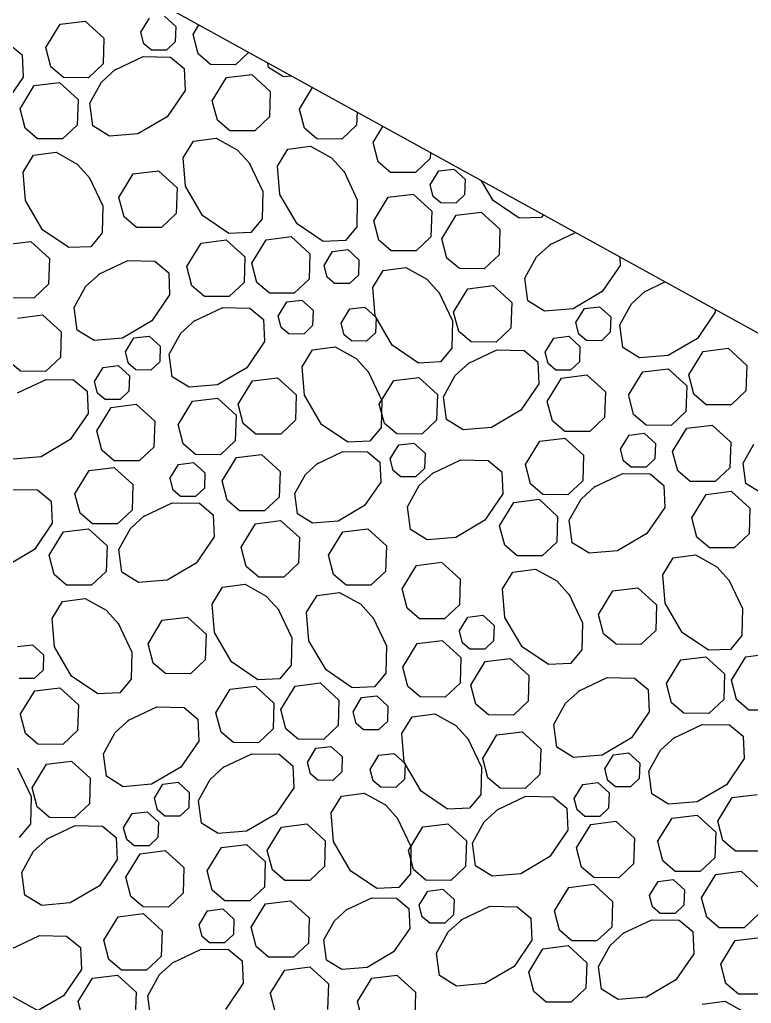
# Model space of a CAD drawing. Header units: inches. Extents: x -5337 to 1057, y 15227 to 19227.
# Drawn here: x -3706.32 to -3698.54, y 15960.06 to 15970.52 of the extents above; entities that cross this region are included whole.
import ezdxf

# ---------------------------------------------------------------- set-up
doc = ezdxf.new("R2010")
doc.units = ezdxf.units.IN
doc.header["$LTSCALE"] = 150
doc.header["$MEASUREMENT"] = 0
doc.layers.add('ECB', color=84, linetype='Continuous')
doc.layers.add('PAVING', color=7, linetype='Continuous')

# ---------------------------------------------------------------- blocks, each defined once
blk = doc.blocks.new('A$C58E001BE')
at = {"layer": 'PAVING', "color": 1}
for p, q in [((22.343, 8.757), (4.829, 18.414)), ((10.605, 14.812), (10.696, 14.962)), ((10.856, 14.981), (10.976, 14.873)), ((9.593, 14.648), (9.746, 14.897)), ((9.746, 14.897), (10.012, 14.93)), ((10.012, 14.93), (10.211, 14.749)), ((10.976, 14.873), (10.97, 14.709)), ((11.159, 14.786), (11.221, 14.889)), ((10.211, 14.749), (10.202, 14.477)), ((10.637, 14.689), (10.605, 14.812)), ((11.212, 14.581), (11.159, 14.786)), ((9.197, 14.691), (9.343, 14.57)), ((9.648, 14.443), (9.593, 14.648)), ((10.716, 14.622), (10.637, 14.689)), ((10.97, 14.709), (10.876, 14.62)), ((9.343, 14.57), (9.354, 14.335)), ((10.323, 14.41), (10.628, 14.555)), ((10.628, 14.555), (10.918, 14.548)), ((10.876, 14.62), (10.716, 14.622)), ((10.918, 14.548), (11.064, 14.427)), ((11.345, 14.468), (11.212, 14.581)), ((11.749, 14.598), (11.61, 14.467)), ((9.78, 14.33), (9.648, 14.443)), ((10.202, 14.477), (10.046, 14.328)), ((11.61, 14.467), (11.345, 14.468)), ((11.96, 14.437), (11.954, 14.485)), ((12.121, 14.338), (11.96, 14.437)), ((9.354, 14.335), (9.163, 14.056)), ((10.046, 14.328), (9.78, 14.33)), ((10.185, 14.282), (10.335, 14.418)), ((11.064, 14.427), (11.075, 14.193)), ((11.363, 14.082), (11.515, 14.331)), ((11.515, 14.331), (11.782, 14.364)), ((11.782, 14.364), (11.98, 14.183)), ((12.209, 14.345), (12.121, 14.338)), ((9.319, 13.996), (9.471, 14.245)), ((9.471, 14.245), (9.738, 14.278)), ((9.738, 14.278), (9.936, 14.097)), ((10.06, 14.057), (10.185, 14.282)), ((12.289, 13.995), (12.428, 14.224)), ((11.075, 14.193), (10.884, 13.914)), ((11.98, 14.183), (11.971, 13.911)), ((9.936, 14.097), (9.927, 13.825)), ((10.092, 13.817), (10.06, 14.057)), ((11.417, 13.877), (11.363, 14.082)), ((9.373, 13.791), (9.319, 13.996)), ((10.884, 13.914), (10.573, 13.732)), ((11.971, 13.911), (11.815, 13.763)), ((12.343, 13.791), (12.289, 13.995)), ((12.902, 13.962), (12.897, 13.825)), ((9.927, 13.825), (9.771, 13.677)), ((10.271, 13.707), (10.092, 13.817)), ((11.549, 13.765), (11.417, 13.877)), ((12.897, 13.825), (12.741, 13.676)), ((13.072, 13.639), (13.177, 13.811)), ((9.505, 13.679), (9.373, 13.791)), ((10.573, 13.732), (10.271, 13.707)), ((11.815, 13.763), (11.549, 13.765)), ((12.475, 13.678), (12.343, 13.791)), ((9.771, 13.677), (9.505, 13.679)), ((11.053, 13.477), (11.163, 13.655)), ((11.163, 13.655), (11.403, 13.687)), ((11.403, 13.687), (11.628, 13.563)), ((12.168, 13.568), (12.408, 13.6)), ((12.408, 13.6), (12.632, 13.476)), ((12.741, 13.676), (12.475, 13.678)), ((13.126, 13.435), (13.072, 13.639)), ((9.351, 13.326), (9.461, 13.504)), ((9.461, 13.504), (9.702, 13.536)), ((9.702, 13.536), (9.926, 13.411)), ((11.628, 13.563), (11.765, 13.413)), ((12.057, 13.389), (12.168, 13.568)), ((13.683, 13.532), (13.681, 13.468)), ((9.926, 13.411), (10.063, 13.261)), ((11.078, 13.175), (11.053, 13.477)), ((11.756, 13.425), (11.901, 13.12)), ((12.083, 13.087), (12.057, 13.389)), ((12.632, 13.476), (12.769, 13.325)), ((13.259, 13.322), (13.126, 13.435)), ((13.681, 13.468), (13.524, 13.32)), ((9.376, 13.023), (9.351, 13.326)), ((10.371, 13.056), (10.523, 13.305)), ((10.523, 13.305), (10.79, 13.338)), ((10.79, 13.338), (10.989, 13.157)), ((12.76, 13.337), (12.905, 13.032)), ((13.524, 13.32), (13.259, 13.322)), ((13.68, 13.188), (13.772, 13.337)), ((13.772, 13.337), (13.932, 13.357)), ((13.932, 13.357), (14.051, 13.249)), ((10.054, 13.273), (10.199, 12.968)), ((11.26, 12.864), (11.078, 13.175)), ((13.713, 13.065), (13.681, 13.188)), ((14.051, 13.249), (14.046, 13.085)), ((14.348, 13.024), (14.226, 13.232)), ((10.989, 13.157), (10.979, 12.885)), ((11.901, 13.12), (11.895, 12.829)), ((12.264, 12.776), (12.083, 13.087)), ((13.232, 13.057), (13.498, 13.09)), ((13.498, 13.09), (13.697, 12.909)), ((14.046, 13.085), (13.952, 12.996)), ((9.558, 12.712), (9.376, 13.023)), ((10.199, 12.968), (10.193, 12.678)), ((10.425, 12.851), (10.371, 13.056)), ((12.905, 13.032), (12.899, 12.742)), ((13.079, 12.808), (13.232, 13.057)), ((13.792, 12.998), (13.713, 13.065)), ((13.952, 12.996), (13.792, 12.998)), ((14.627, 12.834), (14.348, 13.024)), ((10.979, 12.885), (10.823, 12.736)), ((11.539, 12.673), (11.26, 12.864)), ((13.697, 12.909), (13.688, 12.637)), ((13.803, 12.617), (13.956, 12.867)), ((13.956, 12.867), (14.222, 12.899)), ((14.222, 12.899), (14.421, 12.718)), ((14.883, 12.87), (14.861, 12.844)), ((10.557, 12.738), (10.425, 12.851)), ((11.895, 12.829), (11.773, 12.684)), ((12.543, 12.586), (12.264, 12.776)), ((13.133, 12.603), (13.08, 12.807)), ((14.861, 12.844), (14.627, 12.834)), ((9.837, 12.522), (9.558, 12.712)), ((10.193, 12.678), (10.071, 12.532)), ((10.823, 12.736), (10.557, 12.738)), ((11.773, 12.684), (11.539, 12.673)), ((12.899, 12.742), (12.778, 12.597)), ((14.421, 12.718), (14.412, 12.446)), ((14.948, 12.551), (15.225, 12.682)), ((9.166, 12.555), (9.433, 12.587)), ((9.433, 12.587), (9.631, 12.406)), ((11.093, 12.322), (11.245, 12.571)), ((11.245, 12.571), (11.512, 12.604)), ((11.512, 12.604), (11.71, 12.423)), ((11.783, 12.356), (11.935, 12.606)), ((11.935, 12.606), (12.202, 12.639)), ((12.202, 12.639), (12.401, 12.458)), ((12.778, 12.597), (12.543, 12.586)), ((13.265, 12.49), (13.133, 12.603)), ((13.688, 12.637), (13.531, 12.488)), ((13.857, 12.412), (13.803, 12.617)), ((14.81, 12.423), (14.961, 12.56)), ((10.071, 12.532), (9.837, 12.522)), ((12.401, 12.458), (12.392, 12.186)), ((12.551, 12.332), (12.642, 12.482)), ((12.642, 12.482), (12.803, 12.502)), ((12.803, 12.502), (12.922, 12.393)), ((13.531, 12.488), (13.265, 12.49)), ((14.412, 12.446), (14.255, 12.298)), ((9.631, 12.406), (9.622, 12.134)), ((10.158, 12.239), (10.464, 12.384)), ((10.464, 12.384), (10.754, 12.377)), ((10.754, 12.377), (10.9, 12.256)), ((11.71, 12.423), (11.701, 12.151)), ((11.837, 12.151), (11.783, 12.356)), ((12.922, 12.393), (12.916, 12.23)), ((13.99, 12.3), (13.857, 12.412)), ((14.686, 12.198), (14.81, 12.423)), ((15.696, 12.422), (15.7, 12.334)), ((10.02, 12.111), (10.171, 12.248)), ((10.9, 12.256), (10.91, 12.022)), ((11.147, 12.117), (11.093, 12.322)), ((12.583, 12.21), (12.551, 12.332)), ((13.07, 12.1), (13.179, 12.279)), ((13.179, 12.279), (13.42, 12.311)), ((13.42, 12.311), (13.644, 12.186)), ((14.255, 12.298), (13.99, 12.3)), ((15.7, 12.334), (15.509, 12.055)), ((9.622, 12.134), (9.465, 11.986)), ((11.701, 12.151), (11.544, 12.003)), ((11.97, 12.039), (11.837, 12.151)), ((12.392, 12.186), (12.235, 12.037)), ((12.663, 12.142), (12.583, 12.21)), ((12.822, 12.141), (12.663, 12.142)), ((12.916, 12.23), (12.822, 12.141)), ((13.644, 12.186), (13.781, 12.036)), ((14.718, 11.958), (14.686, 12.198)), ((15.958, 12.054), (16.176, 12.157)), ((9.896, 11.886), (10.02, 12.111)), ((11.279, 12.004), (11.147, 12.117)), ((12.235, 12.037), (11.97, 12.039)), ((13.095, 11.798), (13.07, 12.1)), ((13.772, 12.048), (13.917, 11.743)), ((13.929, 11.837), (14.081, 12.086)), ((14.081, 12.086), (14.348, 12.119)), ((14.348, 12.119), (14.547, 11.939)), ((15.509, 12.055), (15.199, 11.873)), ((15.82, 11.926), (15.97, 12.063)), ((9.465, 11.986), (9.2, 11.988)), ((10.91, 12.022), (10.719, 11.743)), ((11.544, 12.003), (11.279, 12.004)), ((12.065, 11.795), (12.156, 11.945)), ((12.156, 11.945), (12.316, 11.965)), ((12.316, 11.965), (12.435, 11.856)), ((14.547, 11.939), (14.537, 11.666)), ((14.896, 11.848), (14.718, 11.958)), ((15.696, 11.701), (15.82, 11.926)), ((9.928, 11.646), (9.896, 11.886)), ((11.168, 11.742), (11.474, 11.887)), ((11.474, 11.887), (11.764, 11.88)), ((11.764, 11.88), (11.909, 11.759)), ((12.435, 11.856), (12.43, 11.693)), ((12.733, 11.72), (12.824, 11.87)), ((12.824, 11.87), (12.984, 11.89)), ((12.984, 11.89), (13.104, 11.781)), ((13.983, 11.632), (13.929, 11.837)), ((15.199, 11.873), (14.896, 11.848)), ((15.229, 11.725), (15.32, 11.875)), ((15.32, 11.875), (15.48, 11.894)), ((15.48, 11.894), (15.599, 11.786)), ((16.71, 11.837), (16.52, 11.558)), ((16.709, 11.863), (16.71, 11.837)), ((9.292, 11.774), (9.558, 11.807)), ((9.558, 11.807), (9.757, 11.626)), ((10.719, 11.743), (10.409, 11.561)), ((11.03, 11.614), (11.18, 11.751)), ((11.909, 11.759), (11.92, 11.525)), ((12.097, 11.672), (12.065, 11.795)), ((12.765, 11.597), (12.733, 11.72)), ((13.276, 11.487), (13.095, 11.798)), ((13.104, 11.781), (13.098, 11.618)), ((13.917, 11.743), (13.911, 11.453)), ((15.261, 11.602), (15.229, 11.725)), ((15.599, 11.786), (15.594, 11.622)), ((9.757, 11.626), (9.748, 11.354)), ((10.106, 11.536), (9.928, 11.646)), ((10.906, 11.389), (11.03, 11.614)), ((12.176, 11.605), (12.097, 11.672)), ((12.43, 11.693), (12.336, 11.604)), ((13.098, 11.618), (13.004, 11.529)), ((14.115, 11.52), (13.983, 11.632)), ((14.537, 11.666), (14.381, 11.518)), ((15.594, 11.622), (15.5, 11.533)), ((15.728, 11.461), (15.696, 11.701)), ((10.409, 11.561), (10.106, 11.536)), ((10.439, 11.413), (10.53, 11.563)), ((10.53, 11.563), (10.691, 11.582)), ((10.691, 11.582), (10.809, 11.474)), ((11.92, 11.525), (11.73, 11.245)), ((12.336, 11.604), (12.176, 11.605)), ((12.845, 11.53), (12.765, 11.597)), ((13.004, 11.529), (12.845, 11.53)), ((14.381, 11.518), (14.115, 11.52)), ((14.902, 11.411), (14.993, 11.561)), ((14.993, 11.561), (15.153, 11.581)), ((15.153, 11.581), (15.272, 11.472)), ((15.34, 11.535), (15.261, 11.602)), ((15.5, 11.533), (15.34, 11.535)), ((16.52, 11.558), (16.209, 11.376)), ((10.471, 11.29), (10.439, 11.413)), ((10.809, 11.474), (10.804, 11.31)), ((12.319, 11.256), (12.428, 11.435)), ((12.428, 11.435), (12.669, 11.467)), ((12.669, 11.467), (12.893, 11.343)), ((13.556, 11.296), (13.276, 11.487)), ((13.911, 11.453), (13.79, 11.307)), ((14.082, 11.29), (14.388, 11.435)), ((14.388, 11.435), (14.678, 11.428)), ((14.678, 11.428), (14.824, 11.307)), ((14.934, 11.289), (14.902, 11.411)), ((15.272, 11.472), (15.267, 11.309)), ((15.906, 11.351), (15.728, 11.461)), ((16.429, 11.17), (16.581, 11.419)), ((16.581, 11.419), (16.847, 11.452)), ((16.847, 11.452), (17.046, 11.271)), ((9.326, 11.208), (9.193, 11.32)), ((9.748, 11.354), (9.591, 11.206)), ((10.804, 11.31), (10.71, 11.221)), ((10.938, 11.149), (10.906, 11.389)), ((12.893, 11.343), (13.03, 11.193)), ((13.79, 11.307), (13.556, 11.296)), ((13.945, 11.162), (14.095, 11.298)), ((14.824, 11.307), (14.834, 11.073)), ((15.267, 11.309), (15.173, 11.22)), ((16.209, 11.376), (15.906, 11.351)), ((9.591, 11.206), (9.326, 11.208)), ((10.112, 11.099), (10.203, 11.249)), ((10.203, 11.249), (10.363, 11.269)), ((10.363, 11.269), (10.483, 11.16)), ((10.551, 11.223), (10.471, 11.29)), ((10.71, 11.221), (10.551, 11.223)), ((11.73, 11.245), (11.419, 11.064)), ((12.344, 10.954), (12.319, 11.256)), ((13.021, 11.205), (13.166, 10.899)), ((15.014, 11.221), (14.934, 11.289)), ((15.173, 11.22), (15.014, 11.221)), ((15.789, 10.953), (15.942, 11.202)), ((15.942, 11.202), (16.209, 11.235)), ((16.209, 11.235), (16.407, 11.054)), ((17.046, 11.271), (17.037, 10.999)), ((9.292, 10.978), (9.598, 11.122)), ((9.598, 11.122), (9.888, 11.116)), ((9.888, 11.116), (10.034, 10.995)), ((10.144, 10.976), (10.112, 11.099)), ((10.483, 11.16), (10.477, 10.997)), ((11.116, 11.039), (10.938, 11.149)), ((11.639, 10.858), (11.791, 11.107)), ((11.791, 11.107), (12.058, 11.14)), ((12.058, 11.14), (12.256, 10.959)), ((13.139, 10.859), (13.292, 11.109)), ((13.292, 11.109), (13.558, 11.141)), ((13.558, 11.141), (13.757, 10.96)), ((13.82, 10.937), (13.945, 11.162)), ((14.925, 10.886), (15.077, 11.136)), ((15.077, 11.136), (15.344, 11.169)), ((15.344, 11.169), (15.543, 10.988)), ((16.482, 10.965), (16.429, 11.17)), ((10.034, 10.995), (10.044, 10.761)), ((10.477, 10.997), (10.383, 10.908)), ((11.419, 11.064), (11.116, 11.039)), ((14.834, 11.073), (14.644, 10.794)), ((15.543, 10.988), (15.533, 10.715)), ((16.407, 11.054), (16.398, 10.782)), ((17.037, 10.999), (16.88, 10.851)), ((10.224, 10.909), (10.144, 10.976)), ((10.383, 10.908), (10.224, 10.909)), ((11, 10.64), (11.152, 10.89)), ((11.152, 10.89), (11.419, 10.923)), ((11.419, 10.923), (11.617, 10.742)), ((12.256, 10.959), (12.247, 10.687)), ((12.525, 10.643), (12.344, 10.954)), ((13.166, 10.899), (13.16, 10.609)), ((13.757, 10.96), (13.747, 10.688)), ((13.852, 10.697), (13.82, 10.937)), ((14.979, 10.682), (14.925, 10.886)), ((15.843, 10.748), (15.79, 10.952)), ((16.615, 10.853), (16.482, 10.965)), ((10.135, 10.574), (10.287, 10.824)), ((10.287, 10.824), (10.554, 10.857)), ((10.554, 10.857), (10.753, 10.676)), ((11.693, 10.653), (11.639, 10.858)), ((13.193, 10.654), (13.139, 10.859)), ((14.644, 10.794), (14.333, 10.612)), ((16.398, 10.782), (16.242, 10.633)), ((16.88, 10.851), (16.615, 10.853)), ((10.044, 10.761), (9.854, 10.482)), ((10.753, 10.676), (10.743, 10.403)), ((11.617, 10.742), (11.608, 10.47)), ((12.247, 10.687), (12.091, 10.539)), ((13.747, 10.688), (13.591, 10.54)), ((14.03, 10.587), (13.852, 10.697)), ((15.111, 10.569), (14.979, 10.682)), ((15.533, 10.715), (15.377, 10.567)), ((15.976, 10.635), (15.843, 10.748)), ((10.189, 10.37), (10.135, 10.574)), ((11.054, 10.436), (11, 10.641)), ((11.825, 10.541), (11.693, 10.653)), ((12.805, 10.453), (12.525, 10.643)), ((13.16, 10.609), (13.039, 10.464)), ((13.325, 10.542), (13.193, 10.654)), ((14.333, 10.612), (14.03, 10.587)), ((15.377, 10.567), (15.111, 10.569)), ((16.242, 10.633), (15.976, 10.635)), ((16.257, 10.354), (16.409, 10.604)), ((16.409, 10.604), (16.676, 10.636)), ((16.676, 10.636), (16.875, 10.456)), ((9.854, 10.482), (9.543, 10.3)), ((11.608, 10.47), (11.452, 10.321)), ((12.091, 10.539), (11.825, 10.541)), ((13.039, 10.464), (12.805, 10.453)), ((13.591, 10.54), (13.325, 10.542)), ((14.692, 10.216), (14.844, 10.465)), ((14.844, 10.465), (15.111, 10.498)), ((15.111, 10.498), (15.31, 10.317)), ((15.703, 10.38), (15.795, 10.53)), ((15.795, 10.53), (15.955, 10.55)), ((15.955, 10.55), (16.074, 10.441)), ((16.875, 10.456), (16.865, 10.183)), ((10.321, 10.257), (10.189, 10.37)), ((10.743, 10.403), (10.587, 10.255)), ((11.186, 10.323), (11.054, 10.436)), ((12.477, 10.226), (12.752, 10.356)), ((12.752, 10.356), (13.013, 10.351)), ((13.013, 10.351), (13.144, 10.242)), ((13.254, 10.276), (13.345, 10.426)), ((13.345, 10.426), (13.506, 10.445)), ((13.506, 10.445), (13.625, 10.337)), ((15.736, 10.257), (15.704, 10.38)), ((16.074, 10.441), (16.068, 10.278)), ((16.311, 10.149), (16.257, 10.354)), ((17.007, 10.231), (17.119, 10.433)), ((9.543, 10.3), (9.241, 10.275)), ((10.587, 10.255), (10.321, 10.257)), ((11.452, 10.321), (11.186, 10.323)), ((11.467, 10.042), (11.619, 10.292)), ((11.619, 10.292), (11.886, 10.324)), ((11.886, 10.324), (12.085, 10.144)), ((13.287, 10.153), (13.254, 10.276)), ((13.625, 10.337), (13.619, 10.174)), ((13.701, 10.121), (14.006, 10.265)), ((14.006, 10.265), (14.296, 10.259)), ((14.296, 10.259), (14.441, 10.138)), ((15.31, 10.317), (15.301, 10.045)), ((15.815, 10.19), (15.736, 10.257)), ((16.068, 10.278), (15.975, 10.189)), ((9.902, 9.904), (10.055, 10.153)), ((10.055, 10.153), (10.321, 10.186)), ((10.321, 10.186), (10.52, 10.005)), ((10.913, 10.068), (11.005, 10.218)), ((11.005, 10.218), (11.165, 10.238)), ((11.165, 10.238), (11.284, 10.129)), ((12.085, 10.144), (12.076, 9.871)), ((12.353, 10.111), (12.488, 10.234)), ((13.144, 10.242), (13.154, 10.031)), ((13.366, 10.086), (13.287, 10.153)), ((13.619, 10.174), (13.525, 10.085)), ((14.747, 10.011), (14.692, 10.216)), ((15.975, 10.189), (15.815, 10.19)), ((16.444, 10.037), (16.311, 10.149)), ((16.865, 10.183), (16.709, 10.035)), ((17.036, 10.014), (17.007, 10.231)), ((10.946, 9.946), (10.914, 10.068)), ((11.284, 10.129), (11.279, 9.966)), ((11.521, 9.837), (11.467, 10.042)), ((12.241, 9.909), (12.353, 10.111)), ((13.525, 10.085), (13.366, 10.086)), ((13.563, 9.993), (13.713, 10.13)), ((14.441, 10.138), (14.452, 9.904)), ((15.301, 10.045), (15.144, 9.896)), ((15.421, 9.978), (15.727, 10.123)), ((15.727, 10.123), (16.017, 10.117)), ((16.017, 10.117), (16.163, 9.995)), ((9.216, 9.953), (9.506, 9.947)), ((9.506, 9.947), (9.651, 9.826)), ((10.52, 10.005), (10.511, 9.733)), ((11.025, 9.878), (10.946, 9.946)), ((11.279, 9.966), (11.185, 9.877)), ((13.154, 10.031), (12.982, 9.78)), ((13.438, 9.768), (13.563, 9.993)), ((14.879, 9.899), (14.747, 10.011)), ((15.284, 9.85), (15.434, 9.987)), ((16.163, 9.995), (16.173, 9.761)), ((16.709, 10.035), (16.444, 10.037)), ((17.196, 9.916), (17.036, 10.014)), ((9.957, 9.699), (9.902, 9.904)), ((11.185, 9.877), (11.025, 9.878)), ((11.654, 9.725), (11.521, 9.837)), ((12.076, 9.871), (11.919, 9.723)), ((12.27, 9.693), (12.241, 9.909)), ((14.452, 9.904), (14.262, 9.624)), ((14.57, 9.814), (14.837, 9.847)), ((14.837, 9.847), (15.035, 9.665)), ((15.144, 9.896), (14.879, 9.899)), ((15.159, 9.625), (15.284, 9.85)), ((16.461, 9.65), (16.613, 9.9)), ((16.613, 9.9), (16.88, 9.932)), ((16.88, 9.932), (17.079, 9.752)), ((9.651, 9.826), (9.662, 9.592)), ((10.511, 9.733), (10.354, 9.585)), ((10.632, 9.666), (10.937, 9.811)), ((10.937, 9.811), (11.228, 9.805)), ((11.228, 9.805), (11.373, 9.683)), ((11.919, 9.723), (11.654, 9.725)), ((12.982, 9.78), (12.702, 9.616)), ((13.47, 9.528), (13.438, 9.768)), ((14.418, 9.564), (14.57, 9.814)), ((16.173, 9.761), (15.983, 9.482)), ((17.079, 9.752), (17.07, 9.48)), ((0, 9.657), (17.514, 0)), ((10.089, 9.587), (9.957, 9.699)), ((10.494, 9.538), (10.644, 9.675)), ((11.373, 9.683), (11.383, 9.449)), ((11.824, 9.588), (12.09, 9.621)), ((12.09, 9.621), (12.289, 9.44)), ((12.43, 9.594), (12.27, 9.693)), ((14.262, 9.624), (13.951, 9.443)), ((15.035, 9.665), (15.026, 9.393)), ((15.191, 9.385), (15.159, 9.625)), ((16.515, 9.445), (16.462, 9.65)), ((9.662, 9.592), (9.472, 9.312)), ((9.78, 9.502), (10.047, 9.535)), ((10.047, 9.535), (10.246, 9.353)), ((10.354, 9.585), (10.089, 9.587)), ((10.369, 9.314), (10.494, 9.538)), ((11.671, 9.338), (11.824, 9.588)), ((12.702, 9.616), (12.43, 9.594)), ((12.75, 9.501), (13.017, 9.534)), ((13.017, 9.534), (13.216, 9.353)), ((13.649, 9.418), (13.47, 9.528)), ((14.472, 9.359), (14.418, 9.564)), ((9.628, 9.252), (9.78, 9.502)), ((11.383, 9.449), (11.193, 9.17)), ((12.289, 9.44), (12.28, 9.168)), ((12.598, 9.252), (12.75, 9.501)), ((13.951, 9.443), (13.649, 9.418)), ((15.983, 9.482), (15.672, 9.3)), ((16.648, 9.333), (16.515, 9.445)), ((17.07, 9.48), (16.913, 9.331)), ((9.472, 9.312), (9.161, 9.131)), ((10.246, 9.353), (10.236, 9.081)), ((10.401, 9.073), (10.369, 9.314)), ((11.725, 9.134), (11.672, 9.338)), ((13.216, 9.353), (13.206, 9.081)), ((14.604, 9.247), (14.472, 9.359)), ((15.026, 9.393), (14.87, 9.245)), ((15.369, 9.275), (15.191, 9.385)), ((16.913, 9.331), (16.648, 9.333)), ((9.682, 9.047), (9.628, 9.252)), ((12.652, 9.047), (12.598, 9.252)), ((14.87, 9.245), (14.604, 9.247)), ((15.672, 9.3), (15.369, 9.275)), ((16.152, 9.045), (16.262, 9.224)), ((16.262, 9.224), (16.502, 9.256)), ((16.502, 9.256), (16.727, 9.131)), ((11.193, 9.17), (10.882, 8.988)), ((11.858, 9.021), (11.725, 9.134)), ((12.28, 9.168), (12.123, 9.019)), ((13.381, 8.896), (13.534, 9.145)), ((13.534, 9.145), (13.8, 9.178)), ((13.8, 9.178), (13.999, 8.997)), ((14.56, 9.072), (14.8, 9.104)), ((14.8, 9.104), (15.025, 8.98)), ((16.727, 9.131), (16.863, 8.981)), ((9.814, 8.935), (9.682, 9.047)), ((10.236, 9.081), (10.08, 8.933)), ((10.579, 8.963), (10.401, 9.073)), ((12.123, 9.019), (11.858, 9.021)), ((12.785, 8.935), (12.652, 9.047)), ((13.206, 9.081), (13.05, 8.933)), ((13.999, 8.997), (13.99, 8.725)), ((14.45, 8.894), (14.56, 9.072)), ((16.177, 8.743), (16.152, 9.045)), ((16.855, 8.993), (17, 8.688)), ((10.08, 8.933), (9.814, 8.935)), ((10.882, 8.988), (10.579, 8.963)), ((11.362, 8.733), (11.472, 8.912)), ((11.472, 8.912), (11.712, 8.944)), ((11.712, 8.944), (11.937, 8.819)), ((13.05, 8.933), (12.785, 8.935)), ((13.435, 8.691), (13.381, 8.896)), ((14.475, 8.591), (14.45, 8.894)), ((15.025, 8.98), (15.162, 8.829)), ((15.622, 8.874), (15.889, 8.906)), ((15.889, 8.906), (16.087, 8.725)), ((9.77, 8.76), (10.011, 8.792)), ((10.011, 8.792), (10.235, 8.668)), ((11.937, 8.819), (12.074, 8.669)), ((12.366, 8.646), (12.477, 8.824)), ((12.477, 8.824), (12.716, 8.856)), ((12.716, 8.856), (12.941, 8.732)), ((15.153, 8.842), (15.298, 8.536)), ((15.47, 8.624), (15.622, 8.874)), ((9.66, 8.582), (9.77, 8.76)), ((11.387, 8.431), (11.362, 8.733)), ((12.065, 8.681), (12.21, 8.376)), ((12.941, 8.732), (13.078, 8.582)), ((13.567, 8.578), (13.435, 8.691)), ((13.99, 8.725), (13.833, 8.576)), ((16.087, 8.725), (16.078, 8.453)), ((16.359, 8.432), (16.177, 8.743)), ((17, 8.688), (16.993, 8.398)), ((9.685, 8.279), (9.66, 8.582)), ((10.235, 8.668), (10.372, 8.517)), ((10.832, 8.561), (11.099, 8.594)), ((11.099, 8.594), (11.297, 8.413)), ((12.391, 8.344), (12.366, 8.646)), ((13.069, 8.594), (13.214, 8.288)), ((13.833, 8.576), (13.567, 8.578)), ((13.989, 8.444), (14.081, 8.594)), ((14.081, 8.594), (14.241, 8.614)), ((14.241, 8.614), (14.36, 8.505)), ((14.657, 8.28), (14.475, 8.591)), ((15.524, 8.419), (15.47, 8.624)), ((10.363, 8.53), (10.508, 8.224)), ((10.68, 8.312), (10.832, 8.561)), ((14.36, 8.505), (14.354, 8.342)), ((15.298, 8.536), (15.292, 8.246)), ((11.297, 8.413), (11.288, 8.141)), ((11.569, 8.12), (11.387, 8.431)), ((12.21, 8.376), (12.203, 8.086)), ((14.022, 8.321), (13.99, 8.444)), ((15.656, 8.307), (15.524, 8.419)), ((16.078, 8.453), (15.921, 8.305)), ((16.638, 8.242), (16.359, 8.432)), ((16.993, 8.398), (16.872, 8.252)), ((9.291, 8.282), (9.451, 8.302)), ((9.451, 8.302), (9.57, 8.193)), ((9.867, 7.969), (9.685, 8.279)), ((10.734, 8.107), (10.68, 8.312)), ((12.573, 8.033), (12.391, 8.344)), ((13.214, 8.288), (13.208, 7.998)), ((13.388, 8.064), (13.54, 8.313)), ((13.54, 8.313), (13.807, 8.346)), ((13.807, 8.346), (14.006, 8.165)), ((14.101, 8.254), (14.022, 8.321)), ((14.354, 8.342), (14.261, 8.253)), ((14.936, 8.09), (14.657, 8.28)), ((15.921, 8.305), (15.656, 8.307)), ((9.57, 8.193), (9.565, 8.03)), ((10.508, 8.224), (10.502, 7.934)), ((14.006, 8.165), (13.997, 7.893)), ((14.261, 8.253), (14.101, 8.254)), ((14.265, 8.123), (14.531, 8.155)), ((14.531, 8.155), (14.73, 7.974)), ((15.292, 8.246), (15.17, 8.101)), ((16.344, 8.14), (16.61, 8.172)), ((16.61, 8.172), (16.809, 7.991)), ((16.872, 8.252), (16.638, 8.242)), ((16.882, 7.925), (17.034, 8.174)), ((17.034, 8.174), (17.301, 8.207)), ((10.866, 7.995), (10.734, 8.107)), ((11.288, 8.141), (11.132, 7.993)), ((11.848, 7.93), (11.569, 8.12)), ((12.203, 8.086), (12.082, 7.94)), ((13.442, 7.859), (13.388, 8.064)), ((14.112, 7.873), (14.265, 8.123)), ((15.17, 8.101), (14.936, 8.09)), ((16.191, 7.89), (16.344, 8.14)), ((9.565, 8.03), (9.471, 7.941)), ((10.146, 7.778), (9.867, 7.969)), ((11.132, 7.993), (10.866, 7.995)), ((12.852, 7.842), (12.573, 8.033)), ((13.208, 7.998), (13.087, 7.853)), ((14.73, 7.974), (14.721, 7.702)), ((15.257, 7.807), (15.563, 7.952)), ((15.563, 7.952), (15.853, 7.946)), ((16.809, 7.991), (16.8, 7.719)), ((9.471, 7.941), (9.311, 7.942)), ((9.475, 7.811), (9.741, 7.843)), ((9.741, 7.843), (9.94, 7.663)), ((10.502, 7.934), (10.38, 7.789)), ((11.554, 7.828), (11.821, 7.86)), ((11.821, 7.86), (12.019, 7.679)), ((12.082, 7.94), (11.848, 7.93)), ((12.092, 7.613), (12.244, 7.862)), ((12.244, 7.862), (12.511, 7.895)), ((12.511, 7.895), (12.71, 7.714)), ((13.087, 7.853), (12.852, 7.842)), ((13.574, 7.747), (13.442, 7.859)), ((13.997, 7.893), (13.84, 7.745)), ((14.166, 7.669), (14.113, 7.873)), ((15.853, 7.946), (15.998, 7.824)), ((16.245, 7.685), (16.192, 7.89)), ((16.936, 7.72), (16.882, 7.925)), ((9.322, 7.561), (9.475, 7.811)), ((10.38, 7.789), (10.146, 7.778)), ((11.402, 7.578), (11.554, 7.828)), ((12.86, 7.589), (12.951, 7.739)), ((12.951, 7.739), (13.112, 7.758)), ((13.112, 7.758), (13.231, 7.65)), ((13.84, 7.745), (13.574, 7.747)), ((15.119, 7.679), (15.27, 7.816)), ((15.998, 7.824), (16.009, 7.59)), ((9.94, 7.663), (9.931, 7.39)), ((10.467, 7.495), (10.773, 7.64)), ((10.773, 7.64), (11.063, 7.634)), ((11.063, 7.634), (11.208, 7.512)), ((12.019, 7.679), (12.01, 7.407)), ((12.71, 7.714), (12.701, 7.442)), ((13.231, 7.65), (13.225, 7.486)), ((14.299, 7.556), (14.166, 7.669)), ((14.721, 7.702), (14.564, 7.554)), ((14.995, 7.455), (15.119, 7.679)), ((16.378, 7.573), (16.245, 7.685)), ((16.8, 7.719), (16.643, 7.571)), ((17.068, 7.607), (16.936, 7.72)), ((9.376, 7.357), (9.323, 7.561)), ((11.456, 7.373), (11.402, 7.578)), ((12.146, 7.408), (12.092, 7.613)), ((12.892, 7.466), (12.86, 7.589)), ((13.379, 7.357), (13.489, 7.535)), ((13.489, 7.535), (13.729, 7.567)), ((13.729, 7.567), (13.953, 7.443)), ((14.564, 7.554), (14.299, 7.556)), ((16.009, 7.59), (15.819, 7.311)), ((16.643, 7.571), (16.378, 7.573)), ((17.334, 7.605), (17.068, 7.607)), ((10.329, 7.367), (10.48, 7.504)), ((11.208, 7.512), (11.219, 7.278)), ((12.701, 7.442), (12.544, 7.293)), ((12.972, 7.398), (12.892, 7.466)), ((13.225, 7.486), (13.131, 7.397)), ((13.953, 7.443), (14.09, 7.292)), ((15.027, 7.214), (14.995, 7.455)), ((16.267, 7.31), (16.573, 7.455)), ((16.573, 7.455), (16.863, 7.449)), ((16.863, 7.449), (17.008, 7.328)), ((9.509, 7.244), (9.376, 7.357)), ((9.931, 7.39), (9.774, 7.242)), ((10.205, 7.143), (10.329, 7.367)), ((11.588, 7.261), (11.456, 7.373)), ((12.01, 7.407), (11.853, 7.259)), ((12.278, 7.296), (12.146, 7.408)), ((13.131, 7.397), (12.972, 7.398)), ((13.404, 7.054), (13.379, 7.357)), ((14.238, 7.093), (14.39, 7.343)), ((14.39, 7.343), (14.657, 7.375)), ((14.657, 7.375), (14.856, 7.195)), ((16.129, 7.182), (16.279, 7.319)), ((17.008, 7.328), (17.019, 7.093)), ((9.774, 7.242), (9.509, 7.244)), ((11.219, 7.278), (11.029, 6.999)), ((11.853, 7.259), (11.588, 7.261)), ((12.544, 7.293), (12.278, 7.296)), ((12.465, 7.201), (12.625, 7.221)), ((12.625, 7.221), (12.744, 7.112)), ((14.081, 7.305), (14.226, 6.999)), ((15.205, 7.104), (15.027, 7.214)), ((15.819, 7.311), (15.508, 7.129)), ((10.237, 6.903), (10.205, 7.143)), ((11.477, 6.998), (11.783, 7.143)), ((11.783, 7.143), (12.073, 7.137)), ((12.073, 7.137), (12.218, 7.016)), ((12.374, 7.051), (12.465, 7.201)), ((12.744, 7.112), (12.739, 6.949)), ((13.042, 6.977), (13.134, 7.126)), ((13.134, 7.126), (13.293, 7.146)), ((13.293, 7.146), (13.413, 7.038)), ((14.856, 7.195), (14.847, 6.922)), ((15.508, 7.129), (15.205, 7.104)), ((15.538, 6.981), (15.629, 7.131)), ((15.629, 7.131), (15.789, 7.151)), ((15.789, 7.151), (15.908, 7.042)), ((16.005, 6.958), (16.129, 7.182)), ((9.448, 6.781), (9.601, 7.031)), ((9.601, 7.031), (9.867, 7.063)), ((9.867, 7.063), (10.066, 6.882)), ((11.339, 6.87), (11.49, 7.007)), ((12.218, 7.016), (12.229, 6.781)), ((12.406, 6.929), (12.374, 7.051)), ((13.585, 6.744), (13.404, 7.054)), ((13.413, 7.038), (13.407, 6.874)), ((14.292, 6.888), (14.238, 7.093)), ((15.908, 7.042), (15.903, 6.879)), ((17.019, 7.093), (16.829, 6.814)), ((9.291, 6.993), (9.436, 6.687)), ((10.415, 6.792), (10.237, 6.903)), ((11.029, 6.999), (10.718, 6.818)), ((12.485, 6.861), (12.406, 6.929)), ((12.739, 6.949), (12.645, 6.86)), ((13.074, 6.854), (13.042, 6.977)), ((14.226, 6.999), (14.22, 6.709)), ((14.847, 6.922), (14.69, 6.774)), ((15.57, 6.858), (15.538, 6.981)), ((16.037, 6.717), (16.005, 6.958)), ((10.066, 6.882), (10.057, 6.61)), ((10.718, 6.818), (10.415, 6.792)), ((10.748, 6.669), (10.839, 6.819)), ((10.839, 6.819), (10.999, 6.839)), ((10.999, 6.839), (11.119, 6.73)), ((11.215, 6.646), (11.339, 6.87)), ((12.645, 6.86), (12.485, 6.861)), ((13.154, 6.786), (13.074, 6.854)), ((13.407, 6.874), (13.313, 6.785)), ((14.424, 6.776), (14.292, 6.888)), ((15.211, 6.668), (15.302, 6.817)), ((15.302, 6.817), (15.462, 6.837)), ((15.462, 6.837), (15.581, 6.729)), ((15.65, 6.791), (15.57, 6.858)), ((15.903, 6.879), (15.809, 6.79)), ((16.829, 6.814), (16.518, 6.633)), ((9.502, 6.577), (9.448, 6.781)), ((11.119, 6.73), (11.113, 6.567)), ((12.229, 6.781), (12.039, 6.502)), ((12.737, 6.691), (12.978, 6.723)), ((12.978, 6.723), (13.203, 6.599)), ((13.313, 6.785), (13.154, 6.786)), ((13.864, 6.553), (13.585, 6.744)), ((14.22, 6.709), (14.099, 6.564)), ((14.69, 6.774), (14.424, 6.776)), ((15.581, 6.729), (15.576, 6.565)), ((15.809, 6.79), (15.65, 6.791)), ((16.215, 6.607), (16.037, 6.717)), ((16.89, 6.676), (17.157, 6.709)), ((9.436, 6.687), (9.43, 6.397)), ((10.057, 6.61), (9.9, 6.462)), ((10.781, 6.547), (10.748, 6.669)), ((11.247, 6.406), (11.215, 6.646)), ((12.628, 6.513), (12.737, 6.691)), ((13.203, 6.599), (13.339, 6.449)), ((14.391, 6.546), (14.697, 6.691)), ((14.697, 6.691), (14.987, 6.685)), ((14.987, 6.685), (15.132, 6.564)), ((15.243, 6.545), (15.211, 6.668)), ((16.518, 6.633), (16.215, 6.607)), ((16.737, 6.426), (16.89, 6.676)), ((9.634, 6.464), (9.502, 6.577)), ((10.421, 6.356), (10.512, 6.506)), ((10.512, 6.506), (10.672, 6.525)), ((10.672, 6.525), (10.792, 6.417)), ((10.86, 6.479), (10.781, 6.547)), ((11.113, 6.567), (11.019, 6.478)), ((12.039, 6.502), (11.728, 6.321)), ((12.653, 6.211), (12.628, 6.513)), ((14.099, 6.564), (13.864, 6.553)), ((14.253, 6.418), (14.404, 6.555)), ((15.132, 6.564), (15.143, 6.329)), ((15.323, 6.477), (15.243, 6.545)), ((15.576, 6.565), (15.482, 6.476)), ((16.251, 6.458), (16.518, 6.491)), ((16.518, 6.491), (16.716, 6.31)), ((9.43, 6.397), (9.309, 6.252)), ((9.602, 6.234), (9.907, 6.379)), ((9.9, 6.462), (9.634, 6.464)), ((9.907, 6.379), (10.197, 6.373)), ((10.792, 6.417), (10.786, 6.253)), ((11.019, 6.478), (10.86, 6.479)), ((11.425, 6.295), (11.247, 6.406)), ((12.1, 6.364), (12.367, 6.397)), ((12.367, 6.397), (12.565, 6.216)), ((13.33, 6.461), (13.475, 6.156)), ((13.6, 6.365), (13.867, 6.397)), ((13.867, 6.397), (14.066, 6.217)), ((14.129, 6.193), (14.253, 6.418)), ((15.234, 6.143), (15.386, 6.392)), ((15.482, 6.476), (15.323, 6.477)), ((15.386, 6.392), (15.653, 6.425)), ((15.653, 6.425), (15.851, 6.244)), ((16.098, 6.209), (16.251, 6.458)), ((16.791, 6.222), (16.737, 6.426)), ((10.197, 6.373), (10.343, 6.252)), ((10.453, 6.233), (10.421, 6.356)), ((11.728, 6.321), (11.425, 6.295)), ((11.948, 6.114), (12.1, 6.364)), ((13.448, 6.115), (13.6, 6.365)), ((15.143, 6.329), (14.953, 6.05)), ((16.716, 6.31), (16.707, 6.038)), ((9.464, 6.106), (9.614, 6.243)), ((10.343, 6.252), (10.353, 6.017)), ((10.533, 6.165), (10.453, 6.233)), ((10.786, 6.253), (10.692, 6.164)), ((11.461, 6.146), (11.728, 6.179)), ((11.728, 6.179), (11.926, 5.998)), ((12.565, 6.216), (12.556, 5.943)), ((12.834, 5.9), (12.653, 6.211)), ((14.066, 6.217), (14.057, 5.944)), ((14.161, 5.953), (14.129, 6.193)), ((15.851, 6.244), (15.842, 5.972)), ((16.152, 6.004), (16.099, 6.209)), ((16.924, 6.109), (16.791, 6.222)), ((9.339, 5.882), (9.464, 6.106)), ((10.444, 5.831), (10.596, 6.08)), ((10.692, 6.164), (10.533, 6.165)), ((10.596, 6.08), (10.863, 6.113)), ((10.863, 6.113), (11.062, 5.932)), ((11.308, 5.897), (11.461, 6.146)), ((12.002, 5.91), (11.948, 6.114)), ((13.502, 5.911), (13.448, 6.115)), ((13.475, 6.156), (13.469, 5.866)), ((15.288, 5.938), (15.234, 6.143)), ((17.189, 6.107), (16.924, 6.109)), ((10.353, 6.017), (10.163, 5.738)), ((11.926, 5.998), (11.917, 5.726)), ((14.953, 6.05), (14.642, 5.868)), ((15.842, 5.972), (15.686, 5.824)), ((16.285, 5.892), (16.152, 6.004)), ((16.707, 6.038), (16.55, 5.89)), ((9.371, 5.641), (9.339, 5.882)), ((11.062, 5.932), (11.052, 5.66)), ((11.362, 5.692), (11.309, 5.897)), ((12.134, 5.797), (12.002, 5.91)), ((12.556, 5.943), (12.399, 5.795)), ((13.113, 5.709), (12.834, 5.9)), ((13.469, 5.866), (13.348, 5.72)), ((13.634, 5.798), (13.502, 5.911)), ((14.057, 5.944), (13.9, 5.796)), ((14.339, 5.843), (14.161, 5.953)), ((14.642, 5.868), (14.339, 5.843)), ((15.42, 5.826), (15.288, 5.938)), ((16.55, 5.89), (16.285, 5.892)), ((16.566, 5.611), (16.718, 5.86)), ((16.718, 5.86), (16.985, 5.893)), ((16.985, 5.893), (17.184, 5.712)), ((10.498, 5.626), (10.444, 5.831)), ((12.399, 5.795), (12.134, 5.797)), ((13.9, 5.796), (13.634, 5.798)), ((15.154, 5.722), (15.42, 5.755)), ((15.686, 5.824), (15.42, 5.826)), ((15.42, 5.755), (15.619, 5.574)), ((16.012, 5.636), (16.104, 5.786)), ((16.104, 5.786), (16.264, 5.806)), ((16.264, 5.806), (16.383, 5.697)), ((10.163, 5.738), (9.852, 5.557)), ((11.052, 5.66), (10.896, 5.512)), ((11.495, 5.58), (11.362, 5.692)), ((11.917, 5.726), (11.761, 5.578)), ((13.348, 5.72), (13.113, 5.709)), ((13.563, 5.533), (13.654, 5.682)), ((13.654, 5.682), (13.814, 5.702)), ((13.814, 5.702), (13.934, 5.593)), ((15.001, 5.472), (15.154, 5.722)), ((16.383, 5.697), (16.377, 5.534)), ((9.55, 5.531), (9.371, 5.641)), ((9.852, 5.557), (9.55, 5.531)), ((10.63, 5.514), (10.498, 5.626)), ((11.761, 5.578), (11.495, 5.58)), ((11.776, 5.299), (11.929, 5.548)), ((11.929, 5.548), (12.195, 5.581)), ((12.195, 5.581), (12.394, 5.4)), ((12.786, 5.482), (13.061, 5.613)), ((13.061, 5.613), (13.322, 5.607)), ((13.322, 5.607), (13.453, 5.498)), ((13.934, 5.593), (13.928, 5.43)), ((15.619, 5.574), (15.61, 5.301)), ((16.045, 5.514), (16.013, 5.636)), ((16.62, 5.406), (16.566, 5.611)), ((10.364, 5.41), (10.63, 5.443)), ((10.896, 5.512), (10.63, 5.514)), ((10.63, 5.443), (10.829, 5.262)), ((11.222, 5.325), (11.314, 5.474)), ((11.314, 5.474), (11.474, 5.494)), ((11.474, 5.494), (11.593, 5.386)), ((12.661, 5.367), (12.797, 5.491)), ((13.453, 5.498), (13.463, 5.287)), ((13.595, 5.41), (13.563, 5.532)), ((14.009, 5.377), (14.315, 5.521)), ((14.315, 5.521), (14.605, 5.516)), ((14.605, 5.516), (14.75, 5.394)), ((15.055, 5.267), (15.001, 5.472)), ((16.124, 5.446), (16.045, 5.514)), ((16.284, 5.445), (16.124, 5.446)), ((16.377, 5.534), (16.284, 5.445)), ((17.174, 5.44), (17.018, 5.291)), ((10.211, 5.16), (10.364, 5.41)), ((11.593, 5.386), (11.588, 5.222)), ((12.394, 5.4), (12.385, 5.128)), ((12.55, 5.165), (12.661, 5.367)), ((13.675, 5.342), (13.595, 5.41)), ((13.834, 5.341), (13.675, 5.342)), ((13.928, 5.43), (13.834, 5.341)), ((13.872, 5.249), (14.022, 5.386)), ((14.75, 5.394), (14.761, 5.16)), ((15.73, 5.234), (16.036, 5.379)), ((16.036, 5.379), (16.326, 5.373)), ((16.326, 5.373), (16.471, 5.252)), ((16.752, 5.293), (16.62, 5.406)), ((10.829, 5.262), (10.82, 4.989)), ((11.255, 5.202), (11.223, 5.325)), ((11.83, 5.094), (11.776, 5.299)), ((13.463, 5.287), (13.291, 5.036)), ((13.747, 5.024), (13.872, 5.249)), ((15.187, 5.155), (15.055, 5.267)), ((15.61, 5.301), (15.453, 5.153)), ((15.592, 5.106), (15.743, 5.243)), ((16.471, 5.252), (16.482, 5.017)), ((17.018, 5.291), (16.752, 5.293)), ((9.22, 5.065), (9.525, 5.21)), ((9.525, 5.21), (9.815, 5.204)), ((9.815, 5.204), (9.961, 5.082)), ((10.265, 4.956), (10.211, 5.16)), ((11.334, 5.134), (11.255, 5.202)), ((11.494, 5.133), (11.334, 5.134)), ((11.588, 5.222), (11.494, 5.133)), ((12.385, 5.128), (12.228, 4.979)), ((12.578, 4.949), (12.55, 5.165)), ((14.761, 5.16), (14.571, 4.881)), ((15.453, 5.153), (15.187, 5.155)), ((16.77, 4.906), (16.922, 5.156)), ((16.922, 5.156), (17.189, 5.189)), ((9.961, 5.082), (9.971, 4.848)), ((10.941, 4.922), (11.246, 5.067)), ((11.246, 5.067), (11.536, 5.061)), ((11.536, 5.061), (11.682, 4.94)), ((11.962, 4.981), (11.83, 5.094)), ((13.291, 5.036), (13.011, 4.872)), ((13.779, 4.784), (13.747, 5.024)), ((14.727, 4.821), (14.879, 5.07)), ((14.879, 5.07), (15.146, 5.103)), ((15.146, 5.103), (15.344, 4.922)), ((15.468, 4.882), (15.592, 5.106)), ((10.398, 4.843), (10.265, 4.956)), ((10.82, 4.989), (10.663, 4.841)), ((10.803, 4.795), (10.953, 4.931)), ((11.682, 4.94), (11.692, 4.706)), ((12.228, 4.979), (11.962, 4.981)), ((12.739, 4.85), (12.578, 4.949)), ((15.344, 4.922), (15.335, 4.65)), ((16.482, 5.017), (16.292, 4.738)), ((9.971, 4.848), (9.781, 4.569)), ((10.663, 4.841), (10.398, 4.843)), ((11.98, 4.594), (12.133, 4.844)), ((12.133, 4.844), (12.399, 4.877)), ((12.399, 4.877), (12.598, 4.696)), ((13.011, 4.872), (12.739, 4.85)), ((14.571, 4.881), (14.26, 4.699)), ((14.781, 4.616), (14.727, 4.82)), ((15.5, 4.641), (15.468, 4.882)), ((16.824, 4.702), (16.771, 4.906)), ((9.937, 4.509), (10.089, 4.758)), ((10.089, 4.758), (10.356, 4.791)), ((10.356, 4.791), (10.555, 4.61)), ((10.678, 4.57), (10.803, 4.795)), ((11.692, 4.706), (11.502, 4.426)), ((12.907, 4.508), (13.059, 4.758)), ((13.059, 4.758), (13.326, 4.791)), ((13.326, 4.791), (13.525, 4.61)), ((13.958, 4.674), (13.779, 4.784)), ((16.292, 4.738), (15.981, 4.557)), ((10.555, 4.61), (10.545, 4.338)), ((12.598, 4.696), (12.589, 4.424)), ((13.525, 4.61), (13.515, 4.337)), ((14.26, 4.699), (13.958, 4.674)), ((14.913, 4.503), (14.781, 4.616)), ((15.335, 4.65), (15.179, 4.501)), ((15.678, 4.531), (15.5, 4.641)), ((16.957, 4.589), (16.824, 4.702)), ((9.781, 4.569), (9.512, 4.412)), ((9.991, 4.304), (9.937, 4.509)), ((10.71, 4.33), (10.678, 4.57)), ((12.035, 4.39), (11.981, 4.594)), ((12.961, 4.304), (12.907, 4.508)), ((15.179, 4.501), (14.913, 4.503)), ((15.981, 4.557), (15.678, 4.531)), ((16.571, 4.48), (16.811, 4.512)), ((16.811, 4.512), (17.036, 4.388)), ((17.222, 4.587), (16.957, 4.589))]:
    blk.add_line(p, q, dxfattribs=at)

msp = doc.modelspace()

# ---------------------------------------------------------------- block references
at = {"layer": 'ECB'}
msp.add_blockref('A$C58E001BE', (-3715.631, 15955.575), dxfattribs=at)

doc.saveas('drawing.dxf')
